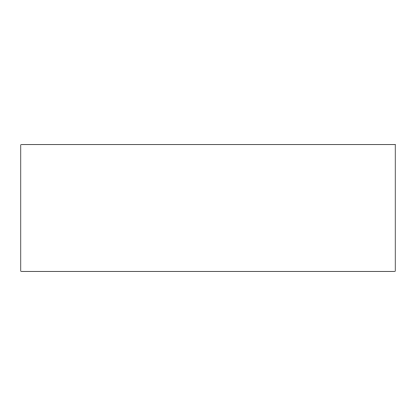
<?xml version="1.0" encoding="UTF-8"?>
<svg xmlns="http://www.w3.org/2000/svg" width="416" height="416" viewBox="0 0 416 416"><rect width="100%" height="100%" fill="white"/><g stroke="black" fill="none" stroke-linecap="round" stroke-linejoin="round"><path stroke-width="0.62" d="M395.2 144.721L20.8 144.721L20.8 271.279L395.2 271.279L395.2 144.721"/></g></svg>
